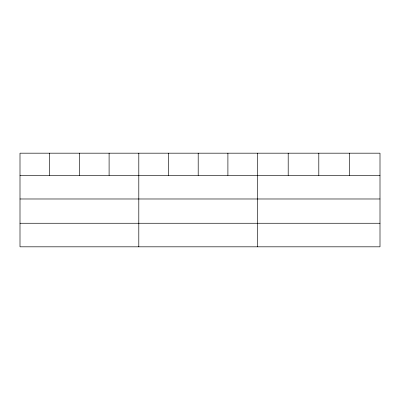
<?xml version="1.0" encoding="UTF-8"?>
<svg xmlns="http://www.w3.org/2000/svg" width="400" height="400" viewBox="0 0 400 400"><rect width="100%" height="100%" fill="white"/><g stroke="black" fill="none" stroke-linecap="round" stroke-linejoin="round"><path stroke-width="0.6" d="M380 198.985L380 153.18L20 153.18L20 246.82L380 246.82L380 198.985L20 198.985M20 175.425L380 175.425M20 223.26L380 223.26M349.4 153.18L349.4 175.425M318.8 153.18L318.8 175.425M288.2 153.18L288.2 175.425M257.6 153.18L257.6 246.82M227.9 153.18L227.9 175.425M198.2 153.18L198.2 175.425M168.5 153.18L168.5 175.425M138.8 153.18L138.8 246.82M109.1 153.18L109.1 175.425M79.4 153.18L79.4 175.425M49.7 153.18L49.7 175.425"/></g></svg>
